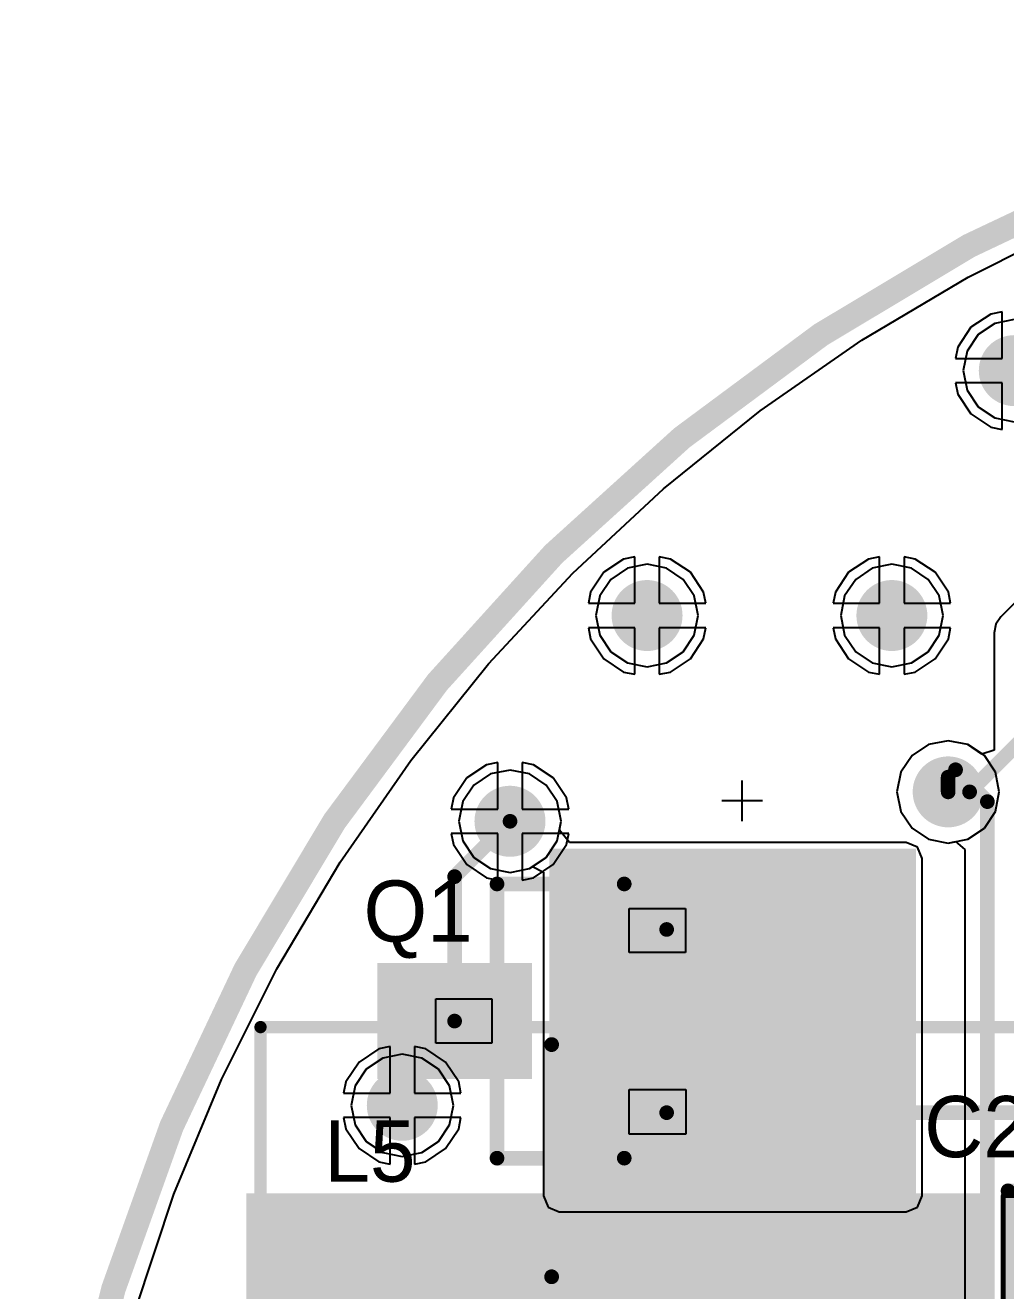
# Model space of a CAD drawing. Header units: millimetres. Extents: x 4 to 93, y 20 to 126.
# Drawn here: x 22.76 to 32.93, y 43.8 to 56.92 of the extents above; entities that cross this region are included whole.
import ezdxf

# ---------------------------------------------------------------- set-up
doc = ezdxf.new("R2010")
doc.units = ezdxf.units.MM
for name, color, linetype in [('BottomLayer', 5, 'Continuous'), ('BottomOverlay', 54, 'Continuous'), ('BottomPaste', 16, 'Continuous'), ('BottomSolder', 6, 'Continuous'), ('KeepOutLayer', 6, 'Continuous'), ('Mechanical1', 6, 'Continuous'), ('Mechanical13', 56, 'Continuous'), ('Mechanical15', 56, 'Continuous'), ('MidLayer1', 16, 'Continuous'), ('MidLayer2', 76, 'Continuous'), ('MultiLayer', 9, 'Continuous'), ('TopLayer', 1, 'Continuous'), ('TopOverlay', 2, 'Continuous'), ('TopPaste', 8, 'Continuous'), ('TopSolder', 216, 'Continuous'), ('ViaHoleLayer', 16, 'Continuous')]:
    doc.layers.add(name, color=color, linetype=linetype)

# ---------------------------------------------------------------- blocks, each defined once
blk = doc.blocks.new('B____________B_6')
at = {"layer": 'BottomLayer'}
blk.add_solid([(14.35, -1.8), (17.85, -1.8), (14.35, 1.8), (17.85, 1.8)], dxfattribs=at)
at = {"layer": 'BottomOverlay', "const_width": 0.127}
for points in [[(0, 4.9), (16.1, 4.9)], [(16.1, 4.9), (16.1, -6.9)]]:
    blk.add_lwpolyline(points, dxfattribs=at)
at = {"layer": 'BottomOverlay', "const_width": 0.0635}
blk.add_lwpolyline([(16.068, 4.9, 1), (16.132, 4.9, 1)], format="xyb", close=True, dxfattribs=at)
blk.add_lwpolyline([(16.068, 4.9, 1), (16.132, 4.9, 1)], format="xyb", close=True, dxfattribs=at)
at = {"layer": 'BottomPaste'}
blk.add_solid([(14.35, -1.8), (17.85, -1.8), (14.35, 1.8), (17.85, 1.8)], dxfattribs=at)
at = {"layer": 'BottomSolder'}
blk.add_solid([(14.248, -1.902), (17.952, -1.902), (14.248, 1.902), (17.952, 1.902)], dxfattribs=at)
blk = doc.blocks.new('SOT23_32')
at = {"layer": 'Mechanical1'}
for p, q in [((-0.229, 0.713), (-0.229, 1.295)), ((-0.229, 1.295), (0.229, 1.295)), ((0.229, 1.295), (0.229, 0.713)), ((0.229, 0.713), (-0.229, 0.713)), ((-1.172, -1.3), (-1.172, -0.711)), ((-1.172, -0.711), (-0.711, -0.711)), ((-0.711, -0.711), (-0.711, -1.3)), ((0.712, -1.297), (0.712, -0.711)), ((0.712, -0.711), (1.168, -0.711)), ((1.168, -0.711), (1.168, -1.297)), ((-0.711, -1.3), (-1.172, -1.3)), ((1.168, -1.297), (0.712, -1.297))]:
    blk.add_line(p, q, dxfattribs=at)
at = {"layer": 'TopLayer'}
for points in [[(-0.5, 0.4), (0.5, 0.4), (-0.5, 1.8), (0.5, 1.8)], [(-1.45, -1.8), (-0.45, -1.8), (-1.45, -0.4), (-0.45, -0.4)], [(0.45, -1.8), (1.45, -1.8), (0.45, -0.4), (1.45, -0.4)]]:
    blk.add_solid(points, dxfattribs=at)
at = {"layer": 'TopOverlay', "const_width": 0.152}
for points in [[(-1.422, 0.66), (-1.422, -0.66)], [(-1.422, 0.66), (1.422, 0.66)], [(1.422, 0.66), (1.422, -0.66)], [(-1.422, -0.66), (1.422, -0.66)]]:
    blk.add_lwpolyline(points, dxfattribs=at)
at = {"layer": 'TopOverlay', "const_width": 0.0762}
for points in [[(-1.46, 0.66, 1), (-1.384, 0.66, 1)], [(-1.46, 0.66, 1), (-1.384, 0.66, 1)], [(1.384, 0.66, 1), (1.46, 0.66, 1)], [(1.384, 0.66, 1), (1.46, 0.66, 1)], [(-1.46, -0.66, 1), (-1.384, -0.66, 1)], [(-1.46, -0.66, 1), (-1.384, -0.66, 1)], [(1.384, -0.66, 1), (1.46, -0.66, 1)], [(1.384, -0.66, 1), (1.46, -0.66, 1)]]:
    blk.add_lwpolyline(points, format="xyb", close=True, dxfattribs=at)
at = {"layer": 'TopPaste'}
for points in [[(-0.5, 0.4), (0.5, 0.4), (-0.5, 1.8), (0.5, 1.8)], [(-1.45, -1.8), (-0.45, -1.8), (-1.45, -0.4), (-0.45, -0.4)], [(0.45, -1.8), (1.45, -1.8), (0.45, -0.4), (1.45, -0.4)]]:
    blk.add_solid(points, dxfattribs=at)
at = {"layer": 'TopSolder'}
for points in [[(-0.602, 0.298), (0.602, 0.298), (-0.602, 1.902), (0.602, 1.902)], [(-1.552, -1.902), (-0.348, -1.902), (-1.552, -0.298), (-0.348, -0.298)], [(0.348, -1.902), (1.552, -1.902), (0.348, -0.298), (1.552, -0.298)]]:
    blk.add_solid(points, dxfattribs=at)
blk = doc.blocks.new('CAP_0603_1608_39')
at = {"layer": 'Mechanical13', "const_width": 0.1}
for points in [[(0.875, 0.475), (-0.875, 0.475)], [(-0.875, -0.475), (-0.875, 0.475)], [(0.875, -0.475), (0.875, 0.475)], [(0.875, -0.475), (-0.875, -0.475)]]:
    blk.add_lwpolyline(points, dxfattribs=at)
at = {"layer": 'Mechanical13', "const_width": 0.05}
for points in [[(-0.9, 0.475, 1), (-0.85, 0.475, 1)], [(-0.9, 0.475, 1), (-0.85, 0.475, 1)], [(0.85, 0.475, 1), (0.9, 0.475, 1)], [(0.85, 0.475, 1), (0.9, 0.475, 1)], [(-0.9, -0.475, 1), (-0.85, -0.475, 1)], [(-0.9, -0.475, 1), (-0.85, -0.475, 1)], [(0.85, -0.475, 1), (0.9, -0.475, 1)], [(0.85, -0.475, 1), (0.9, -0.475, 1)]]:
    blk.add_lwpolyline(points, format="xyb", close=True, dxfattribs=at)
at = {"layer": 'Mechanical15'}
for points, const_width in [([(1.35, 0.75), (-1.35, 0.75)], 0.05), ([(-1.35, -0.75), (-1.35, 0.75)], 0.05), ([(1.35, -0.75), (1.35, 0.75)], 0.05), ([(0, -0.475), (0, 0.475)], 0.1), ([(0.475, 0), (-0.475, 0)], 0.1), ([(1.35, -0.75), (-1.35, -0.75)], 0.05)]:
    blk.add_lwpolyline(points, dxfattribs=dict(at, const_width=const_width))
for points, const_width in [([(-1.362, 0.75, 1), (-1.338, 0.75, 1)], 0.025), ([(-1.362, 0.75, 1), (-1.338, 0.75, 1)], 0.025), ([(1.338, 0.75, 1), (1.362, 0.75, 1)], 0.025), ([(1.338, 0.75, 1), (1.362, 0.75, 1)], 0.025), ([(-0.025, 0.475, 1), (0.025, 0.475, 1)], 0.05), ([(-0.5, 0, 1), (-0.45, 0, 1)], 0.05), ([(0.45, 0, 1), (0.5, 0, 1)], 0.05), ([(-0.025, -0.475, 1), (0.025, -0.475, 1)], 0.05), ([(-1.362, -0.75, 1), (-1.338, -0.75, 1)], 0.025), ([(-1.362, -0.75, 1), (-1.338, -0.75, 1)], 0.025), ([(1.338, -0.75, 1), (1.362, -0.75, 1)], 0.025), ([(1.338, -0.75, 1), (1.362, -0.75, 1)], 0.025)]:
    blk.add_lwpolyline(points, format="xyb", close=True, dxfattribs=dict(at, const_width=const_width))
at = {"layer": 'TopLayer'}
for points in [[(-0.225, -0.5), (-0.225, 0.5), (-1.125, -0.5), (-1.125, 0.5)], [(1.125, -0.5), (1.125, 0.5), (0.225, -0.5), (0.225, 0.5)]]:
    blk.add_solid(points, dxfattribs=at)
at = {"layer": 'TopOverlay', "const_width": 0.15}
for points in [[(-1.4, 0.4), (-1.4, 0.7)], [(1.4, 0.7), (-1.4, 0.7)], [(0, -0.7), (0, 0.7)], [(1.4, 0.4), (1.4, 0.7)], [(-1.4, -0.7), (-1.4, -0.4)], [(1.4, -0.7), (1.4, -0.4)], [(1.4, -0.7), (-1.4, -0.7)]]:
    blk.add_lwpolyline(points, dxfattribs=at)
at = {"layer": 'TopOverlay', "const_width": 0.075}
for points in [[(-1.438, 0.7, 1), (-1.362, 0.7, 1)], [(-1.438, 0.7, 1), (-1.362, 0.7, 1)], [(-0.038, 0.7, 1), (0.038, 0.7, 1)], [(1.362, 0.7, 1), (1.438, 0.7, 1)], [(1.362, 0.7, 1), (1.438, 0.7, 1)], [(-1.438, 0.4, 1), (-1.362, 0.4, 1)], [(1.362, 0.4, 1), (1.438, 0.4, 1)], [(-1.438, -0.4, 1), (-1.362, -0.4, 1)], [(1.362, -0.4, 1), (1.438, -0.4, 1)], [(-1.438, -0.7, 1), (-1.362, -0.7, 1)], [(-1.438, -0.7, 1), (-1.362, -0.7, 1)], [(-0.038, -0.7, 1), (0.038, -0.7, 1)], [(1.362, -0.7, 1), (1.438, -0.7, 1)], [(1.362, -0.7, 1), (1.438, -0.7, 1)]]:
    blk.add_lwpolyline(points, format="xyb", close=True, dxfattribs=at)
at = {"layer": 'TopPaste'}
for points in [[(-0.225, -0.5), (-0.225, 0.5), (-1.125, -0.5), (-1.125, 0.5)], [(1.125, -0.5), (1.125, 0.5), (0.225, -0.5), (0.225, 0.5)]]:
    blk.add_solid(points, dxfattribs=at)
at = {"layer": 'TopSolder'}
for points in [[(-0.123, -0.602), (-0.123, 0.602), (-1.227, -0.602), (-1.227, 0.602)], [(1.227, -0.602), (1.227, 0.602), (0.123, -0.602), (0.123, 0.602)]]:
    blk.add_solid(points, dxfattribs=at)
blk = doc.blocks.new('PCBC_________1_48')
at = {"layer": 'TopLayer'}
for points in [[(0.06, 5.027), (7.56, 5.027), (0.06, 7.927), (7.56, 7.927)], [(0.06, 0.074), (7.66, 0.074), (0.06, 2.974), (7.66, 2.974)]]:
    blk.add_solid(points, dxfattribs=at)
at = {"layer": 'TopPaste'}
for points in [[(0.06, 5.027), (7.56, 5.027), (0.06, 7.927), (7.56, 7.927)], [(0.06, 0.074), (7.66, 0.074), (0.06, 2.974), (7.66, 2.974)]]:
    blk.add_solid(points, dxfattribs=at)
at = {"layer": 'TopSolder'}
for points in [[(-0.042, 4.925), (7.662, 4.925), (-0.042, 8.029), (7.662, 8.029)], [(-0.042, -0.028), (7.762, -0.028), (-0.042, 3.076), (7.762, 3.076)]]:
    blk.add_solid(points, dxfattribs=at)

msp = doc.modelspace()

# ---------------------------------------------------------------- linework, layer by layer
at = {"layer": 'BottomLayer'}
for p, q in [((32.543, 54.311), (33.693, 54.886)), ((31.438, 53.655), (32.543, 54.311)), ((32.893, 53.949), (32.777, 53.926)), ((32.893, 53.467), (32.893, 53.949)), ((32.777, 53.926), (32.571, 53.789)), ((32.571, 53.789), (32.434, 53.583)), ((30.382, 52.922), (31.438, 53.655)), ((32.434, 53.583), (32.411, 53.467)), ((32.411, 53.467), (32.893, 53.467)), ((32.893, 53.213), (32.411, 53.213)), ((32.411, 53.213), (32.434, 53.097)), ((32.893, 52.731), (32.893, 53.213)), ((32.434, 53.097), (32.571, 52.891)), ((29.381, 52.115), (30.382, 52.922)), ((32.571, 52.891), (32.777, 52.754)), ((32.777, 52.754), (32.893, 52.731)), ((28.44, 51.24), (29.381, 52.115)), ((33.554, 51.46), (32.881, 50.787)), ((28.967, 51.386), (28.761, 51.249)), ((29.083, 51.409), (28.967, 51.386)), ((29.083, 50.927), (29.083, 51.409)), ((29.453, 51.386), (29.337, 51.409)), ((29.337, 51.409), (29.337, 50.927)), ((29.659, 51.249), (29.453, 51.386)), ((31.507, 51.386), (31.301, 51.249)), ((31.623, 51.409), (31.507, 51.386)), ((31.623, 50.927), (31.623, 51.409)), ((31.993, 51.386), (31.877, 51.409)), ((31.877, 51.409), (31.877, 50.927)), ((32.199, 51.249), (31.993, 51.386)), ((27.564, 50.299), (28.44, 51.24)), ((28.761, 51.249), (28.624, 51.043)), ((29.796, 51.043), (29.659, 51.249)), ((31.301, 51.249), (31.164, 51.043)), ((32.336, 51.043), (32.199, 51.249)), ((28.624, 51.043), (28.601, 50.927)), ((28.601, 50.927), (29.083, 50.927)), ((29.337, 50.927), (29.819, 50.927)), ((29.819, 50.927), (29.796, 51.043)), ((31.164, 51.043), (31.141, 50.927)), ((31.141, 50.927), (31.623, 50.927)), ((31.877, 50.927), (32.359, 50.927)), ((32.359, 50.927), (32.336, 51.043)), ((29.083, 50.673), (28.601, 50.673)), ((28.601, 50.673), (28.624, 50.557)), ((29.083, 50.191), (29.083, 50.673)), ((29.819, 50.673), (29.337, 50.673)), ((29.337, 50.673), (29.337, 50.191)), ((29.796, 50.557), (29.819, 50.673)), ((31.623, 50.673), (31.141, 50.673)), ((31.141, 50.673), (31.164, 50.557)), ((31.623, 50.191), (31.623, 50.673)), ((32.359, 50.673), (31.877, 50.673)), ((31.877, 50.673), (31.877, 50.191)), ((32.336, 50.557), (32.359, 50.673)), ((32.83, 50.711), (32.812, 50.622)), ((32.881, 50.787), (32.83, 50.711)), ((28.624, 50.557), (28.761, 50.351)), ((29.659, 50.351), (29.796, 50.557)), ((31.164, 50.557), (31.301, 50.351)), ((32.199, 50.351), (32.336, 50.557)), ((32.812, 50.622), (32.812, 49.404)), ((26.758, 49.298), (27.564, 50.299)), ((28.761, 50.351), (28.967, 50.214)), ((29.453, 50.214), (29.659, 50.351)), ((31.301, 50.351), (31.507, 50.214)), ((31.993, 50.214), (32.199, 50.351)), ((28.967, 50.214), (29.083, 50.191)), ((29.337, 50.191), (29.453, 50.214)), ((31.507, 50.214), (31.623, 50.191)), ((31.877, 50.191), (31.993, 50.214)), ((32.334, 49.502), (32.131, 49.462)), ((32.537, 49.462), (32.334, 49.502)), ((31.959, 49.347), (31.844, 49.174)), ((32.131, 49.462), (31.959, 49.347)), ((32.685, 49.363), (32.537, 49.462)), ((32.812, 49.404), (32.685, 49.363)), ((26.025, 48.242), (26.758, 49.298)), ((27.584, 49.157), (27.412, 49.042)), ((27.788, 49.197), (27.584, 49.157)), ((27.991, 49.157), (27.788, 49.197)), ((28.163, 49.042), (27.991, 49.157)), ((31.844, 49.174), (31.803, 48.971)), ((27.412, 49.042), (27.297, 48.87)), ((28.278, 48.87), (28.163, 49.042)), ((31.803, 48.971), (31.844, 48.768)), ((27.297, 48.87), (27.257, 48.666)), ((28.319, 48.666), (28.278, 48.87)), ((31.844, 48.768), (31.959, 48.596)), ((27.257, 48.666), (27.297, 48.463)), ((28.3, 48.573), (28.319, 48.666)), ((28.404, 48.446), (28.3, 48.573)), ((31.959, 48.596), (32.131, 48.481)), ((27.297, 48.463), (27.412, 48.291)), ((31.899, 48.446), (28.404, 48.446)), ((32.016, 48.398), (31.899, 48.446)), ((32.131, 48.481), (32.334, 48.44)), ((32.334, 48.44), (32.409, 48.455)), ((32.409, 48.455), (32.508, 48.375)), ((32.064, 48.281), (32.016, 48.398)), ((32.508, 48.375), (32.508, 41.492)), ((25.369, 47.136), (26.025, 48.242)), ((27.412, 48.291), (27.584, 48.176)), ((27.584, 48.176), (27.788, 48.135)), ((27.788, 48.135), (27.991, 48.176)), ((27.991, 48.176), (28.022, 48.197)), ((28.022, 48.197), (28.134, 48.137)), ((32.064, 44.781), (32.064, 48.281)), ((28.134, 48.137), (28.134, 44.781)), ((24.793, 45.987), (25.369, 47.136)), ((26.543, 46.329), (26.427, 46.306)), ((26.543, 45.847), (26.543, 46.329)), ((26.913, 46.306), (26.797, 46.329)), ((26.797, 46.329), (26.797, 45.847)), ((26.427, 46.306), (26.221, 46.169)), ((27.119, 46.169), (26.913, 46.306)), ((26.221, 46.169), (26.084, 45.963)), ((27.256, 45.963), (27.119, 46.169)), ((24.301, 44.799), (24.793, 45.987)), ((26.084, 45.963), (26.061, 45.847)), ((27.279, 45.847), (27.256, 45.963)), ((26.061, 45.847), (26.543, 45.847)), ((26.797, 45.847), (27.279, 45.847)), ((26.543, 45.593), (26.061, 45.593)), ((26.061, 45.593), (26.084, 45.477)), ((26.543, 45.111), (26.543, 45.593)), ((27.279, 45.593), (26.797, 45.593)), ((26.797, 45.593), (26.797, 45.111)), ((27.256, 45.477), (27.279, 45.593)), ((26.084, 45.477), (26.221, 45.271)), ((27.119, 45.271), (27.256, 45.477)), ((26.221, 45.271), (26.427, 45.134)), ((26.913, 45.134), (27.119, 45.271)), ((26.427, 45.134), (26.543, 45.111)), ((26.797, 45.111), (26.913, 45.134)), ((23.895, 43.58), (24.301, 44.799)), ((28.134, 44.781), (28.182, 44.664)), ((32.016, 44.664), (32.064, 44.781)), ((28.182, 44.664), (28.299, 44.616)), ((31.899, 44.616), (32.016, 44.664)), ((28.299, 44.616), (31.899, 44.616))]:
    msp.add_line(p, q, dxfattribs=at)
for points, const_width in [([(32.836, 53.34, 1), (33.204, 53.34, 1)], 0.368), ([(29.026, 50.8, 1), (29.394, 50.8, 1)], 0.368), ([(31.566, 50.8, 1), (31.934, 50.8, 1)], 0.368), ([(32.15, 48.971, 1), (32.518, 48.971, 1)], 0.368), ([(32.372, 49.2, 1), (32.449, 49.2, 1)], 0.0762), ([(32.372, 49.2, 1), (32.449, 49.2, 1)], 0.0762), ([(32.296, 49.124, 1), (32.372, 49.124, 1)], 0.0762), ([(32.296, 49.124, 1), (32.372, 49.124, 1)], 0.0762), ([(27.603, 48.666, 1), (27.972, 48.666, 1)], 0.368), ([(32.296, 48.971, 1), (32.372, 48.971, 1)], 0.0762), ([(32.703, 48.87, 1), (32.779, 48.87, 1)], 0.0762), ([(32.703, 48.87, 1), (32.779, 48.87, 1)], 0.0762), ([(26.486, 45.72, 1), (26.854, 45.72, 1)], 0.368)]:
    msp.add_lwpolyline(points, format="xyb", close=True, dxfattribs=dict(at, const_width=const_width))
at = {"layer": 'BottomLayer', "const_width": 0.152}
for points in [[(32.334, 49.124), (32.41, 49.2)], [(32.41, 49.2), (32.741, 48.87)], [(32.334, 48.971), (32.334, 49.124)], [(32.741, 38.246), (32.741, 48.87)]]:
    msp.add_lwpolyline(points, dxfattribs=at)
at = {"layer": 'BottomOverlay'}
for p, q in [((30.197, 48.666), (30.197, 49.09)), ((30.408, 48.878), (29.985, 48.878))]:
    msp.add_line(p, q, dxfattribs=at)
at = {"layer": 'KeepOutLayer', "const_width": 0.254}
msp.add_lwpolyline([(59.461, 38.506, 1), (22.885, 38.506, 1)], format="xyb", close=True, dxfattribs=at)
at = {"layer": 'MidLayer1'}
for p, q in [((32.543, 54.311), (33.693, 54.886)), ((31.438, 53.655), (32.543, 54.311)), ((32.893, 53.949), (32.777, 53.926)), ((32.893, 53.467), (32.893, 53.949)), ((32.777, 53.926), (32.571, 53.789)), ((32.571, 53.789), (32.434, 53.583)), ((30.382, 52.922), (31.438, 53.655)), ((32.434, 53.583), (32.411, 53.467)), ((32.411, 53.467), (32.893, 53.467)), ((32.893, 53.213), (32.411, 53.213)), ((32.411, 53.213), (32.434, 53.097)), ((32.893, 52.731), (32.893, 53.213)), ((32.434, 53.097), (32.571, 52.891)), ((29.381, 52.115), (30.382, 52.922)), ((32.571, 52.891), (32.777, 52.754)), ((32.777, 52.754), (32.893, 52.731)), ((28.44, 51.24), (29.381, 52.115)), ((28.967, 51.386), (28.761, 51.249)), ((29.083, 51.409), (28.967, 51.386)), ((29.083, 50.927), (29.083, 51.409)), ((29.453, 51.386), (29.337, 51.409)), ((29.337, 51.409), (29.337, 50.927)), ((29.659, 51.249), (29.453, 51.386)), ((31.507, 51.386), (31.301, 51.249)), ((31.623, 51.409), (31.507, 51.386)), ((31.623, 50.927), (31.623, 51.409)), ((31.993, 51.386), (31.877, 51.409)), ((31.877, 51.409), (31.877, 50.927)), ((32.199, 51.249), (31.993, 51.386)), ((27.564, 50.299), (28.44, 51.24)), ((28.761, 51.249), (28.624, 51.043)), ((29.796, 51.043), (29.659, 51.249)), ((31.301, 51.249), (31.164, 51.043)), ((32.336, 51.043), (32.199, 51.249)), ((28.624, 51.043), (28.601, 50.927)), ((28.601, 50.927), (29.083, 50.927)), ((29.337, 50.927), (29.819, 50.927)), ((29.819, 50.927), (29.796, 51.043)), ((31.164, 51.043), (31.141, 50.927)), ((31.141, 50.927), (31.623, 50.927)), ((31.877, 50.927), (32.359, 50.927)), ((32.359, 50.927), (32.336, 51.043)), ((29.083, 50.673), (28.601, 50.673)), ((28.601, 50.673), (28.624, 50.557)), ((29.083, 50.191), (29.083, 50.673)), ((29.819, 50.673), (29.337, 50.673)), ((29.337, 50.673), (29.337, 50.191)), ((29.796, 50.557), (29.819, 50.673)), ((31.623, 50.673), (31.141, 50.673)), ((31.141, 50.673), (31.164, 50.557)), ((31.623, 50.191), (31.623, 50.673)), ((32.359, 50.673), (31.877, 50.673)), ((31.877, 50.673), (31.877, 50.191)), ((32.336, 50.557), (32.359, 50.673)), ((28.624, 50.557), (28.761, 50.351)), ((29.659, 50.351), (29.796, 50.557)), ((31.164, 50.557), (31.301, 50.351)), ((32.199, 50.351), (32.336, 50.557)), ((26.758, 49.298), (27.564, 50.299)), ((28.761, 50.351), (28.967, 50.214)), ((29.453, 50.214), (29.659, 50.351)), ((31.301, 50.351), (31.507, 50.214)), ((31.993, 50.214), (32.199, 50.351)), ((28.967, 50.214), (29.083, 50.191)), ((29.337, 50.191), (29.453, 50.214)), ((31.507, 50.214), (31.623, 50.191)), ((31.877, 50.191), (31.993, 50.214)), ((32.334, 49.502), (32.131, 49.462)), ((32.537, 49.462), (32.334, 49.502)), ((31.959, 49.347), (31.844, 49.174)), ((32.131, 49.462), (31.959, 49.347)), ((32.71, 49.347), (32.537, 49.462)), ((32.825, 49.174), (32.71, 49.347)), ((26.025, 48.242), (26.758, 49.298)), ((27.584, 49.157), (27.412, 49.042)), ((27.788, 49.197), (27.584, 49.157)), ((27.991, 49.157), (27.788, 49.197)), ((28.163, 49.042), (27.991, 49.157)), ((31.844, 49.174), (31.803, 48.971)), ((32.865, 48.971), (32.825, 49.174)), ((27.412, 49.042), (27.297, 48.87)), ((28.278, 48.87), (28.163, 49.042)), ((31.803, 48.971), (31.844, 48.768)), ((32.825, 48.768), (32.865, 48.971)), ((27.297, 48.87), (27.257, 48.666)), ((28.319, 48.666), (28.278, 48.87)), ((31.844, 48.768), (31.959, 48.596)), ((32.71, 48.596), (32.825, 48.768)), ((27.257, 48.666), (27.297, 48.463)), ((28.278, 48.463), (28.319, 48.666)), ((31.959, 48.596), (32.131, 48.481)), ((32.537, 48.481), (32.71, 48.596)), ((27.297, 48.463), (27.412, 48.291)), ((28.163, 48.291), (28.278, 48.463)), ((32.131, 48.481), (32.334, 48.44)), ((32.334, 48.44), (32.537, 48.481)), ((25.369, 47.136), (26.025, 48.242)), ((27.412, 48.291), (27.584, 48.176)), ((27.584, 48.176), (27.788, 48.135)), ((27.788, 48.135), (27.991, 48.176)), ((27.991, 48.176), (28.163, 48.291)), ((24.793, 45.987), (25.369, 47.136)), ((26.543, 46.329), (26.427, 46.306)), ((26.543, 45.847), (26.543, 46.329)), ((26.913, 46.306), (26.797, 46.329)), ((26.797, 46.329), (26.797, 45.847)), ((26.427, 46.306), (26.221, 46.169)), ((27.119, 46.169), (26.913, 46.306)), ((26.221, 46.169), (26.084, 45.963)), ((27.256, 45.963), (27.119, 46.169)), ((24.301, 44.799), (24.793, 45.987)), ((26.084, 45.963), (26.061, 45.847)), ((27.279, 45.847), (27.256, 45.963)), ((26.061, 45.847), (26.543, 45.847)), ((26.797, 45.847), (27.279, 45.847)), ((26.543, 45.593), (26.061, 45.593)), ((26.061, 45.593), (26.084, 45.477)), ((26.543, 45.111), (26.543, 45.593)), ((27.279, 45.593), (26.797, 45.593)), ((26.797, 45.593), (26.797, 45.111)), ((27.256, 45.477), (27.279, 45.593)), ((26.084, 45.477), (26.221, 45.271)), ((27.119, 45.271), (27.256, 45.477)), ((26.221, 45.271), (26.427, 45.134)), ((26.913, 45.134), (27.119, 45.271)), ((26.427, 45.134), (26.543, 45.111)), ((26.797, 45.111), (26.913, 45.134)), ((23.895, 43.58), (24.301, 44.799))]:
    msp.add_line(p, q, dxfattribs=at)
at = {"layer": 'MidLayer1', "const_width": 0.368}
for points in [[(32.836, 53.34, 1), (33.204, 53.34, 1)], [(29.026, 50.8, 1), (29.394, 50.8, 1)], [(31.566, 50.8, 1), (31.934, 50.8, 1)], [(32.15, 48.971, 1), (32.518, 48.971, 1)], [(27.603, 48.666, 1), (27.972, 48.666, 1)], [(26.486, 45.72, 1), (26.854, 45.72, 1)]]:
    msp.add_lwpolyline(points, format="xyb", close=True, dxfattribs=at)
at = {"layer": 'MidLayer2'}
for p, q in [((32.543, 54.311), (33.693, 54.886)), ((31.438, 53.655), (32.543, 54.311)), ((32.817, 53.83), (32.645, 53.715)), ((33.02, 53.871), (32.817, 53.83)), ((32.645, 53.715), (32.53, 53.543)), ((30.382, 52.922), (31.438, 53.655)), ((32.53, 53.543), (32.489, 53.34)), ((32.489, 53.34), (32.53, 53.137)), ((32.53, 53.137), (32.645, 52.965)), ((29.381, 52.115), (30.382, 52.922)), ((32.645, 52.965), (32.817, 52.85)), ((32.817, 52.85), (33.02, 52.809)), ((28.44, 51.24), (29.381, 52.115)), ((29.21, 51.331), (29.007, 51.29)), ((29.413, 51.29), (29.21, 51.331)), ((31.75, 51.331), (31.547, 51.29)), ((31.953, 51.29), (31.75, 51.331)), ((27.564, 50.299), (28.44, 51.24)), ((29.007, 51.29), (28.835, 51.175)), ((29.585, 51.175), (29.413, 51.29)), ((31.547, 51.29), (31.375, 51.175)), ((32.125, 51.175), (31.953, 51.29)), ((28.835, 51.175), (28.72, 51.003)), ((29.7, 51.003), (29.585, 51.175)), ((31.375, 51.175), (31.26, 51.003)), ((32.24, 51.003), (32.125, 51.175)), ((28.72, 51.003), (28.679, 50.8)), ((29.741, 50.8), (29.7, 51.003)), ((31.26, 51.003), (31.219, 50.8)), ((32.281, 50.8), (32.24, 51.003)), ((28.679, 50.8), (28.72, 50.597)), ((29.7, 50.597), (29.741, 50.8)), ((31.219, 50.8), (31.26, 50.597)), ((32.24, 50.597), (32.281, 50.8)), ((28.72, 50.597), (28.835, 50.425)), ((29.585, 50.425), (29.7, 50.597)), ((31.26, 50.597), (31.375, 50.425)), ((32.125, 50.425), (32.24, 50.597)), ((28.835, 50.425), (29.007, 50.31)), ((29.413, 50.31), (29.585, 50.425)), ((31.375, 50.425), (31.547, 50.31)), ((31.953, 50.31), (32.125, 50.425)), ((26.758, 49.298), (27.564, 50.299)), ((29.007, 50.31), (29.21, 50.269)), ((29.21, 50.269), (29.413, 50.31)), ((31.547, 50.31), (31.75, 50.269)), ((31.75, 50.269), (31.953, 50.31)), ((32.334, 49.502), (32.131, 49.462)), ((32.537, 49.462), (32.334, 49.502)), ((31.959, 49.347), (31.844, 49.174)), ((32.131, 49.462), (31.959, 49.347)), ((32.71, 49.347), (32.537, 49.462)), ((32.825, 49.174), (32.71, 49.347)), ((26.025, 48.242), (26.758, 49.298)), ((27.545, 49.253), (27.339, 49.115)), ((27.661, 49.276), (27.545, 49.253)), ((27.661, 48.793), (27.661, 49.276)), ((28.03, 49.253), (27.915, 49.276)), ((27.915, 49.276), (27.915, 48.793)), ((28.236, 49.115), (28.03, 49.253)), ((27.339, 49.115), (27.201, 48.909)), ((28.374, 48.909), (28.236, 49.115)), ((31.844, 49.174), (31.803, 48.971)), ((32.865, 48.971), (32.825, 49.174)), ((31.803, 48.971), (31.844, 48.768)), ((32.825, 48.768), (32.865, 48.971)), ((27.201, 48.909), (27.178, 48.793)), ((28.397, 48.793), (28.374, 48.909)), ((27.178, 48.793), (27.661, 48.793)), ((27.915, 48.793), (28.397, 48.793)), ((31.844, 48.768), (31.959, 48.596)), ((32.71, 48.596), (32.825, 48.768)), ((31.959, 48.596), (32.131, 48.481)), ((32.537, 48.481), (32.71, 48.596)), ((27.661, 48.539), (27.178, 48.539)), ((27.178, 48.539), (27.201, 48.424)), ((27.661, 48.057), (27.661, 48.539)), ((28.397, 48.539), (27.915, 48.539)), ((27.915, 48.539), (27.915, 48.057)), ((28.374, 48.424), (28.397, 48.539)), ((32.131, 48.481), (32.334, 48.44)), ((32.334, 48.44), (32.537, 48.481)), ((27.201, 48.424), (27.339, 48.218)), ((28.236, 48.218), (28.374, 48.424)), ((25.369, 47.136), (26.025, 48.242)), ((27.339, 48.218), (27.545, 48.08)), ((28.03, 48.08), (28.236, 48.218)), ((27.545, 48.08), (27.661, 48.057)), ((27.915, 48.057), (28.03, 48.08)), ((24.793, 45.987), (25.369, 47.136)), ((26.467, 46.21), (26.295, 46.095)), ((26.67, 46.251), (26.467, 46.21)), ((26.873, 46.21), (26.67, 46.251)), ((27.045, 46.095), (26.873, 46.21)), ((26.295, 46.095), (26.18, 45.923)), ((27.16, 45.923), (27.045, 46.095)), ((24.301, 44.799), (24.793, 45.987)), ((26.18, 45.923), (26.139, 45.72)), ((27.201, 45.72), (27.16, 45.923)), ((26.139, 45.72), (26.18, 45.517)), ((27.16, 45.517), (27.201, 45.72)), ((26.18, 45.517), (26.295, 45.345)), ((27.045, 45.345), (27.16, 45.517)), ((26.295, 45.345), (26.467, 45.23)), ((26.873, 45.23), (27.045, 45.345)), ((26.467, 45.23), (26.67, 45.189)), ((26.67, 45.189), (26.873, 45.23)), ((23.895, 43.58), (24.301, 44.799))]:
    msp.add_line(p, q, dxfattribs=at)
at = {"layer": 'MidLayer2', "const_width": 0.368}
for points in [[(32.836, 53.34, 1), (33.204, 53.34, 1)], [(29.026, 50.8, 1), (29.394, 50.8, 1)], [(31.566, 50.8, 1), (31.934, 50.8, 1)], [(32.15, 48.971, 1), (32.518, 48.971, 1)], [(27.603, 48.666, 1), (27.972, 48.666, 1)], [(26.486, 45.72, 1), (26.854, 45.72, 1)]]:
    msp.add_lwpolyline(points, format="xyb", close=True, dxfattribs=at)
at = {"layer": 'MultiLayer', "const_width": 0.368}
for points in [[(32.836, 53.34, 1), (33.204, 53.34, 1)], [(29.026, 50.8, 1), (29.394, 50.8, 1)], [(31.566, 50.8, 1), (31.934, 50.8, 1)], [(32.15, 48.971, 1), (32.518, 48.971, 1)], [(27.603, 48.666, 1), (27.972, 48.666, 1)], [(26.486, 45.72, 1), (26.854, 45.72, 1)]]:
    msp.add_lwpolyline(points, format="xyb", close=True, dxfattribs=at)
at = {"layer": 'TopLayer', "const_width": 0.152}
for points in [[(32.556, 48.971), (33.404, 49.819)], [(32.334, 48.971), (32.556, 48.971)], [(27.213, 48.092), (27.788, 48.666)], [(27.213, 46.594), (27.213, 48.092)], [(28.219, 46.35), (29.413, 47.544)], [(28.219, 43.942), (28.219, 46.35)], [(29.413, 45.644), (34.823, 45.644)], [(28.219, 43.942), (28.905, 43.256)]]:
    msp.add_lwpolyline(points, dxfattribs=at)
at = {"layer": 'TopLayer'}
for points, const_width in [([(32.15, 48.971, 1), (32.518, 48.971, 1)], 0.368), ([(27.603, 48.666, 1), (27.972, 48.666, 1)], 0.368), ([(32.296, 48.971, 1), (32.372, 48.971, 1)], 0.0762), ([(32.518, 48.971, 1), (32.595, 48.971, 1)], 0.0762), ([(32.518, 48.971, 1), (32.595, 48.971, 1)], 0.0762), ([(27.75, 48.666, 1), (27.826, 48.666, 1)], 0.0762), ([(27.175, 48.092, 1), (27.251, 48.092, 1)], 0.0762), ([(27.175, 48.092, 1), (27.251, 48.092, 1)], 0.0762), ([(29.375, 47.544, 1), (29.451, 47.544, 1)], 0.0762), ([(27.175, 46.594, 1), (27.251, 46.594, 1)], 0.0762), ([(28.181, 46.35, 1), (28.258, 46.35, 1)], 0.0762), ([(28.181, 46.35, 1), (28.258, 46.35, 1)], 0.0762), ([(29.375, 45.644, 1), (29.451, 45.644, 1)], 0.0762), ([(28.181, 43.942, 1), (28.258, 43.942, 1)], 0.0762), ([(28.181, 43.942, 1), (28.258, 43.942, 1)], 0.0762)]:
    msp.add_lwpolyline(points, format="xyb", close=True, dxfattribs=dict(at, const_width=const_width))
at = {"layer": 'ViaHoleLayer', "const_width": 0.15}
for points in [[(32.945, 53.34, 1), (33.095, 53.34, 1)], [(29.135, 50.8, 1), (29.285, 50.8, 1)], [(31.675, 50.8, 1), (31.825, 50.8, 1)], [(32.259, 48.971, 1), (32.409, 48.971, 1)], [(27.713, 48.666, 1), (27.863, 48.666, 1)], [(26.595, 45.72, 1), (26.745, 45.72, 1)]]:
    msp.add_lwpolyline(points, format="xyb", close=True, dxfattribs=at)

# ---------------------------------------------------------------- block references
for name, p, rotation in [('B____________B_6', (30.099, 30.431), 90), ('SOT23_32', (28.313, 46.594), 90), ('CAP_0603_1608_39', (33.655, 43.434), 270), ('PCBC_________1_48', (25.095, 36.779), 360)]:
    msp.add_blockref(name, p, dxfattribs=dict(rotation=rotation))

# ---------------------------------------------------------------- texts
at = {"layer": 'TopOverlay'}
for s, p in [('Q1', (26.268, 47.417)), ('C20', (32.085, 45.182)), ('L5', (25.862, 44.928))]:
    msp.add_text(s, height=0.635, dxfattribs=at).set_placement(p)

doc.saveas('drawing.dxf')
